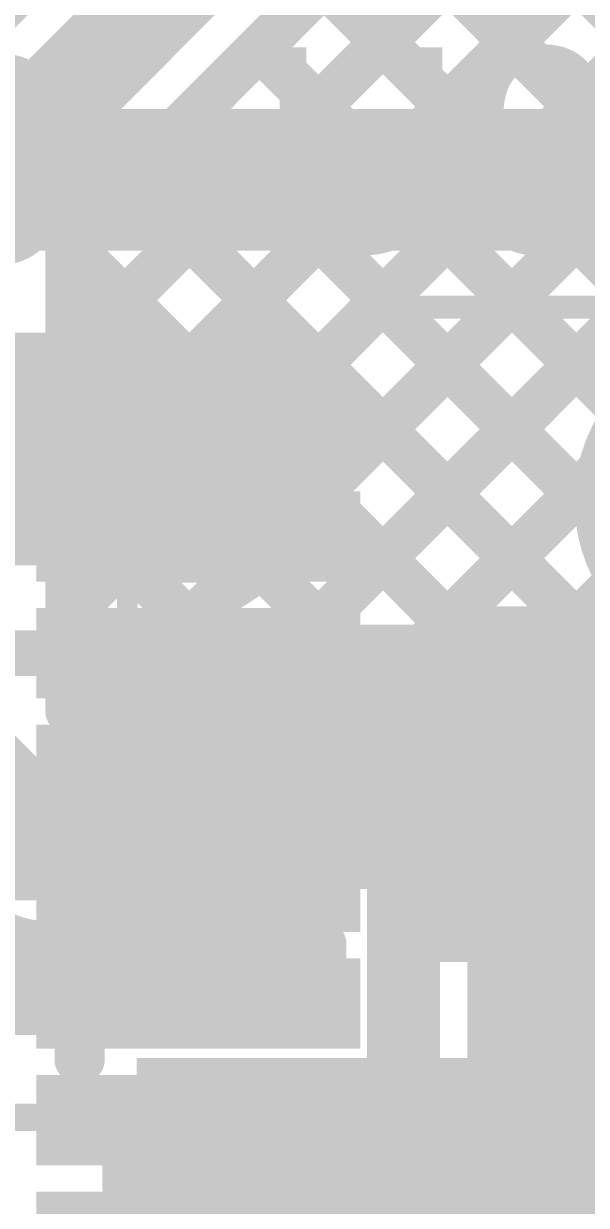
# Model space of a CAD drawing. Header units: millimetres. Extents: x -0.26 to 2.84, y -0.09 to 2.43.
# Drawn here: x 1.7162 to 1.8396, y 0.6937 to 0.9527 of the extents above; entities that cross this region are included whole.
import ezdxf

# ---------------------------------------------------------------- set-up
doc = ezdxf.new("R2010")
doc.units = ezdxf.units.MM
doc.header["$MEASUREMENT"] = 0
for name, color, linetype in [('BottomLayer', 5, 'Continuous'), ('BottomOverlay', 54, 'Continuous'), ('BottomPaste', 16, 'Continuous'), ('BottomSolder', 6, 'Continuous'), ('TopLayer', 1, 'Continuous'), ('TopOverlay', 2, 'Continuous'), ('TopPaste', 8, 'Continuous'), ('TopSolder', 216, 'Continuous')]:
    doc.layers.add(name, color=color, linetype=linetype)
doc.styles.add('Arial', font='', dxfattribs={"height": 0.2})
doc.styles.get('Arial').set_extended_font_data('Arial')

# ---------------------------------------------------------------- blocks, each defined once
blk = doc.blocks.new('R__0603_B_19')
at = {"layer": 'BottomLayer'}
for points in [[(-0.045, -0.0175), (-0.045, 0.0175), (-0.015, 0.0175), (-0.015, -0.0175)], [(0.015, -0.0175), (0.015, 0.0175), (0.045, 0.0175), (0.045, -0.0175)]]:
    blk.add_hatch(color=5, dxfattribs=at).paths.add_polyline_path(points)
at = {"layer": 'BottomPaste'}
for points in [[(-0.045, -0.0175), (-0.045, 0.0175), (-0.015, 0.0175), (-0.015, -0.0175)], [(0.015, -0.0175), (0.015, 0.0175), (0.045, 0.0175), (0.045, -0.0175)]]:
    blk.add_hatch(color=16, dxfattribs=at).paths.add_polyline_path(points)
at = {"layer": 'BottomSolder'}
for points in [[(-0.049, -0.0215), (-0.049, 0.0215), (-0.011, 0.0215), (-0.011, -0.0215)], [(0.011, -0.0215), (0.011, 0.0215), (0.049, 0.0215), (0.049, -0.0215)]]:
    blk.add_hatch(color=6, dxfattribs=at).paths.add_polyline_path(points)
at = {"layer": 'BottomOverlay', "const_width": 0.005}
for points in [[(0.048, 0.021), (-0.048, 0.021)], [(-0.048, -0.021), (-0.048, 0.021)], [(0.048, -0.021), (0.048, 0.021)], [(0.048, -0.021), (-0.048, -0.021)]]:
    blk.add_lwpolyline(points, dxfattribs=at)
at = {"layer": 'BottomOverlay', "const_width": 0.0025}
for points in [[(-0.04925, 0.021, 1), (-0.04675, 0.021, 1)], [(-0.04925, 0.021, 1), (-0.04675, 0.021, 1)], [(0.04675, 0.021, 1), (0.04925, 0.021, 1)], [(0.04675, 0.021, 1), (0.04925, 0.021, 1)], [(-0.04925, -0.021, 1), (-0.04675, -0.021, 1)], [(-0.04925, -0.021, 1), (-0.04675, -0.021, 1)], [(0.04675, -0.021, 1), (0.04925, -0.021, 1)], [(0.04675, -0.021, 1), (0.04925, -0.021, 1)]]:
    blk.add_lwpolyline(points, format="xyb", close=True, dxfattribs=at)
blk = doc.blocks.new('28_HTSSOP_69')
at = {"layer": 'TopLayer'}
for points in [[(-0.14173, 0.17224), (-0.07874, 0.17224), (-0.07874, 0.16043), (-0.14173, 0.16043)], [(-0.14173, 0.14665), (-0.07874, 0.14665), (-0.07874, 0.13484), (-0.14173, 0.13484)], [(-0.14173, 0.12106), (-0.07874, 0.12106), (-0.07874, 0.10925), (-0.14173, 0.10925)], [(-0.04724, 0.12146), (0.04724, 0.12146), (0.04724, -0.12146), (-0.04724, -0.12146)], [(-0.14173, 0.09547), (-0.07874, 0.09547), (-0.07874, 0.08366), (-0.14173, 0.08366)], [(-0.14173, 0.06988), (-0.07874, 0.06988), (-0.07874, 0.05807), (-0.14173, 0.05807)], [(-0.14173, 0.04429), (-0.07874, 0.04429), (-0.07874, 0.03248), (-0.14173, 0.03248)], [(-0.14173, 0.0187), (-0.07874, 0.0187), (-0.07874, 0.00689), (-0.14173, 0.00689)]]:
    blk.add_hatch(color=1, dxfattribs=at).paths.add_polyline_path(points)
at = {"layer": 'TopPaste'}
for points in [[(-0.14173, 0.17224), (-0.07874, 0.17224), (-0.07874, 0.16043), (-0.14173, 0.16043)], [(-0.14173, 0.14665), (-0.07874, 0.14665), (-0.07874, 0.13484), (-0.14173, 0.13484)], [(-0.14173, 0.12106), (-0.07874, 0.12106), (-0.07874, 0.10925), (-0.14173, 0.10925)], [(-0.04724, 0.12146), (0.04724, 0.12146), (0.04724, -0.12146), (-0.04724, -0.12146)], [(-0.14173, 0.09547), (-0.07874, 0.09547), (-0.07874, 0.08366), (-0.14173, 0.08366)], [(-0.14173, 0.06988), (-0.07874, 0.06988), (-0.07874, 0.05807), (-0.14173, 0.05807)], [(-0.14173, 0.04429), (-0.07874, 0.04429), (-0.07874, 0.03248), (-0.14173, 0.03248)], [(-0.14173, 0.0187), (-0.07874, 0.0187), (-0.07874, 0.00689), (-0.14173, 0.00689)]]:
    blk.add_hatch(color=8, dxfattribs=at).paths.add_polyline_path(points)
at = {"layer": 'TopSolder'}
for points in [[(-0.14573, 0.17624), (-0.07474, 0.17624), (-0.07474, 0.15643), (-0.14573, 0.15643)], [(-0.14573, 0.15065), (-0.07474, 0.15065), (-0.07474, 0.13084), (-0.14573, 0.13084)], [(-0.14573, 0.12506), (-0.07474, 0.12506), (-0.07474, 0.10525), (-0.14573, 0.10525)], [(-0.05124, 0.12546), (0.05124, 0.12546), (0.05124, -0.12546), (-0.05124, -0.12546)], [(-0.14573, 0.09947), (-0.07474, 0.09947), (-0.07474, 0.07966), (-0.14573, 0.07966)], [(-0.14573, 0.07388), (-0.07474, 0.07388), (-0.07474, 0.05407), (-0.14573, 0.05407)], [(-0.14573, 0.04829), (-0.07474, 0.04829), (-0.07474, 0.02848), (-0.14573, 0.02848)], [(-0.14573, 0.0227), (-0.07474, 0.0227), (-0.07474, 0.00289), (-0.14573, 0.00289)], [(-0.14573, -0.00289), (-0.07474, -0.00289), (-0.07474, -0.0227), (-0.14573, -0.0227)]]:
    blk.add_hatch(color=216, dxfattribs=at).paths.add_polyline_path(points)
at = {"layer": 'TopOverlay'}
for points, const_width in [([(-0.12953, 0.186, 1), (-0.13847, 0.186, 1)], 0.01), ([(-0.07625, 0.191, 1), (-0.07375, 0.191, 1)], 0.0025), ([(-0.14097, 0.186, 1), (-0.13597, 0.186, 1)], 0.005), ([(-0.13203, 0.186, 1), (-0.12703, 0.186, 1)], 0.005)]:
    blk.add_lwpolyline(points, format="xyb", close=True, dxfattribs=dict(at, const_width=const_width))
at = {"layer": 'TopOverlay', "const_width": 0.005}
blk.add_lwpolyline([(-0.075, 0.191), (0.075, 0.191)], dxfattribs=at)
blk = doc.blocks.new('C__0603_B_111')
at = {"layer": 'BottomLayer'}
for points in [[(-0.015, 0.0175), (-0.015, -0.0175), (-0.045, -0.0175), (-0.045, 0.0175)], [(0.045, 0.0175), (0.045, -0.0175), (0.015, -0.0175), (0.015, 0.0175)]]:
    blk.add_hatch(color=5, dxfattribs=at).paths.add_polyline_path(points)
at = {"layer": 'BottomPaste'}
for points in [[(-0.015, 0.0175), (-0.015, -0.0175), (-0.045, -0.0175), (-0.045, 0.0175)], [(0.045, 0.0175), (0.045, -0.0175), (0.015, -0.0175), (0.015, 0.0175)]]:
    blk.add_hatch(color=16, dxfattribs=at).paths.add_polyline_path(points)
at = {"layer": 'BottomSolder'}
for points in [[(-0.011, 0.0215), (-0.011, -0.0215), (-0.049, -0.0215), (-0.049, 0.0215)], [(0.049, 0.0215), (0.049, -0.0215), (0.011, -0.0215), (0.011, 0.0215)]]:
    blk.add_hatch(color=6, dxfattribs=at).paths.add_polyline_path(points)
at = {"layer": 'BottomOverlay', "const_width": 0.005}
for points in [[(-0.05, 0.023), (-0.016, 0.023)], [(-0.05, 0.023), (-0.05, -0.023)], [(0.016, 0.023), (0.05, 0.023)], [(0.05, 0.023), (0.05, -0.023)], [(-0.05, -0.023), (-0.016, -0.023)], [(0.016, -0.023), (0.05, -0.023)]]:
    blk.add_lwpolyline(points, dxfattribs=at)
at = {"layer": 'BottomOverlay', "const_width": 0.0025}
for points in [[(-0.05125, 0.023, 1), (-0.04875, 0.023, 1)], [(-0.05125, 0.023, 1), (-0.04875, 0.023, 1)], [(-0.01725, 0.023, 1), (-0.01475, 0.023, 1)], [(0.01475, 0.023, 1), (0.01725, 0.023, 1)], [(0.04875, 0.023, 1), (0.05125, 0.023, 1)], [(0.04875, 0.023, 1), (0.05125, 0.023, 1)], [(-0.05125, -0.023, 1), (-0.04875, -0.023, 1)], [(-0.05125, -0.023, 1), (-0.04875, -0.023, 1)], [(-0.01725, -0.023, 1), (-0.01475, -0.023, 1)], [(0.01475, -0.023, 1), (0.01725, -0.023, 1)], [(0.04875, -0.023, 1), (0.05125, -0.023, 1)], [(0.04875, -0.023, 1), (0.05125, -0.023, 1)]]:
    blk.add_lwpolyline(points, format="xyb", close=True, dxfattribs=at)

msp = doc.modelspace()

# ---------------------------------------------------------------- hatches: boundary and pattern name
at = {"layer": 'BottomLayer'}
for points in [[(1.794, 0.749), (1.835, 0.749), (1.835, 0.799), (1.794, 0.799)], [(1.741, 0.68), (1.868, 0.68), (1.868, 0.726), (1.741, 0.726)]]:
    msp.add_hatch(color=5, dxfattribs=at).paths.add_polyline_path(points)
at = {"layer": 'TopLayer'}
for points in [[(1.49, 0.903), (1.962, 0.903), (1.962, 0.934), (1.49, 0.934)], [(1.671, 0.834), (1.787, 0.834), (1.787, 0.885), (1.671, 0.885)], [(1.723, 0.783), (1.831, 0.783), (1.831, 0.821), (1.723, 0.821)], [(1.817, 0.572), (1.912, 0.572), (1.912, 0.784), (1.817, 0.784)]]:
    msp.add_hatch(color=1, dxfattribs=at).paths.add_polyline_path(points)

# ---------------------------------------------------------------- linework, layer by layer
at = {"layer": 'BottomLayer'}
for points, const_width in [([(1.66, 0.91301), (1.81499, 1.068)], 0.022), ([(1.703, 0.915), (1.821, 1.033)], 0.022), ([(1.72957, 0.79839), (1.94197, 1.01079)], 0.01), ([(1.75646, 0.797), (1.97197, 1.01251)], 0.01), ([(1.726, 0.82311), (1.91289, 1.01)], 0.01), ([(1.726, 0.85139), (1.88461, 1.01)], 0.01), ([(1.726, 0.87967), (1.85633, 1.01)], 0.01), ([(1.726, 0.90547), (1.83053, 1.01)], 0.01), ([(1.81038, 0.98985), (2.052, 0.74824)], 0.01), ([(1.79624, 0.97571), (2.052, 0.71995)], 0.01), ([(1.7821, 0.96157), (1.86497, 0.8787)], 0.01), ([(1.76796, 0.94743), (1.84831, 0.86708)], 0.01), ([(1.75381, 0.93329), (1.84214, 0.84496)], 0.01), ([(1.73967, 0.91914), (1.899, 0.75982)], 0.01), ([(1.726, 0.80197), (1.726, 0.90547)], 0.01), ([(1.726, 0.90453), (1.81953, 0.811)], 0.01), ([(1.726, 0.87625), (1.79125, 0.811)], 0.01), ([(1.79875, 0.811), (1.84278, 0.85504)], 0.01), ([(1.726, 0.84796), (1.77696, 0.797)], 0.01), ([(1.82703, 0.811), (1.84694, 0.83091)], 0.01), ([(1.726, 0.81968), (1.74868, 0.797)], 0.01), ([(1.782, 0.811), (1.847, 0.811)], 0.01), ([(1.782, 0.797), (1.782, 0.811)], 0.01), ([(1.726, 0.80197), (1.73097, 0.797)], 0.01), ([(1.70475, 0.79069), (1.72144, 0.774)], 0.022), ([(1.73097, 0.797), (1.782, 0.797)], 0.01), ([(1.813, 0.782), (1.813, 0.78781)], 0.022), ([(1.805, 0.774), (1.813, 0.782)], 0.022), ([(1.72144, 0.774), (1.805, 0.774)], 0.022), ([(1.8085, 0.769), (1.8085, 0.77492)], 0.022), ([(1.8085, 0.769), (1.8125, 0.765)], 0.022), ([(1.6893, 0.77152), (1.72483, 0.736)], 0.01), ([(1.8125, 0.765), (1.815, 0.765)], 0.022), ([(1.69546, 0.736), (1.71234, 0.75288)], 0.01), ([(1.72144, 0.751), (1.782, 0.751)], 0.01), ([(1.72375, 0.736), (1.73875, 0.751)], 0.01), ([(1.73811, 0.751), (1.75111, 0.738)], 0.01), ([(1.75403, 0.738), (1.76703, 0.751)], 0.01), ([(1.76639, 0.751), (1.7794, 0.738)], 0.01), ([(1.782, 0.738), (1.782, 0.751)], 0.01), ([(1.583, 0.736), (1.728, 0.736)], 0.01), ([(1.72483, 0.736), (1.728, 0.73283)], 0.01), ([(1.728, 0.72559), (1.728, 0.736)], 0.01), ([(1.729, 0.738), (1.782, 0.738)], 0.01), ([(1.729, 0.72559), (1.729, 0.738)], 0.01), ([(1.759, 0.67059), (1.759, 0.69559)], 0.01)]:
    msp.add_lwpolyline(points, dxfattribs=dict(at, const_width=const_width))
for points, const_width in [([(1.76546, 0.94743, 1), (1.77046, 0.94743, 1)], 0.005), ([(1.75131, 0.93329, 1), (1.75631, 0.93329, 1)], 0.005), ([(1.73717, 0.91914, 1), (1.74217, 0.91914, 1)], 0.005), ([(1.7235, 0.90547, 1), (1.7285, 0.90547, 1)], 0.005), ([(1.7235, 0.90547, 1), (1.7285, 0.90547, 1)], 0.005), ([(1.7235, 0.90453, 1), (1.7285, 0.90453, 1)], 0.005), ([(1.7235, 0.87967, 1), (1.7285, 0.87967, 1)], 0.005), ([(1.7235, 0.87625, 1), (1.7285, 0.87625, 1)], 0.005), ([(1.84028, 0.85504, 1), (1.84528, 0.85504, 1)], 0.005), ([(1.7235, 0.85139, 1), (1.7285, 0.85139, 1)], 0.005), ([(1.7235, 0.84796, 1), (1.7285, 0.84796, 1)], 0.005), ([(1.83964, 0.84496, 1), (1.84465, 0.84496, 1)], 0.005), ([(1.7235, 0.82311, 1), (1.7285, 0.82311, 1)], 0.005), ([(1.7235, 0.81968, 1), (1.7285, 0.81968, 1)], 0.005), ([(1.7795, 0.811, 1), (1.7845, 0.811, 1)], 0.005), ([(1.7795, 0.811, 1), (1.7845, 0.811, 1)], 0.005), ([(1.78875, 0.811, 1), (1.79375, 0.811, 1)], 0.005), ([(1.79625, 0.811, 1), (1.80125, 0.811, 1)], 0.005), ([(1.81703, 0.811, 1), (1.82203, 0.811, 1)], 0.005), ([(1.82453, 0.811, 1), (1.82953, 0.811, 1)], 0.005), ([(1.7235, 0.80197, 1), (1.7285, 0.80197, 1)], 0.005), ([(1.7235, 0.80197, 1), (1.7285, 0.80197, 1)], 0.005), ([(1.72707, 0.79839, 1), (1.73207, 0.79839, 1)], 0.005), ([(1.72847, 0.797, 1), (1.73347, 0.797, 1)], 0.005), ([(1.72847, 0.797, 1), (1.73347, 0.797, 1)], 0.005), ([(1.74618, 0.797, 1), (1.75118, 0.797, 1)], 0.005), ([(1.75396, 0.797, 1), (1.75896, 0.797, 1)], 0.005), ([(1.77446, 0.797, 1), (1.77946, 0.797, 1)], 0.005), ([(1.7795, 0.797, 1), (1.7845, 0.797, 1)], 0.005), ([(1.7795, 0.797, 1), (1.7845, 0.797, 1)], 0.005), ([(1.8075, 0.78781, 1), (1.8185, 0.78781, 1)], 0.011), ([(1.8075, 0.782, 1), (1.8185, 0.782, 1)], 0.011), ([(1.8075, 0.782, 1), (1.8185, 0.782, 1)], 0.011), ([(1.71594, 0.774, 1), (1.72694, 0.774, 1)], 0.011), ([(1.71594, 0.774, 1), (1.72694, 0.774, 1)], 0.011), ([(1.7995, 0.774, 1), (1.8105, 0.774, 1)], 0.011), ([(1.7995, 0.774, 1), (1.8105, 0.774, 1)], 0.011), ([(1.803, 0.77492, 1), (1.814, 0.77492, 1)], 0.011), ([(1.803, 0.769, 1), (1.814, 0.769, 1)], 0.011), ([(1.803, 0.769, 1), (1.814, 0.769, 1)], 0.011), ([(1.807, 0.765, 1), (1.818, 0.765, 1)], 0.011), ([(1.807, 0.765, 1), (1.818, 0.765, 1)], 0.011), ([(1.8095, 0.765, 1), (1.8205, 0.765, 1)], 0.011), ([(1.70984, 0.75288, 1), (1.71484, 0.75288, 1)], 0.005), ([(1.71894, 0.751, 1), (1.72394, 0.751, 1)], 0.005), ([(1.71894, 0.751, 1), (1.72394, 0.751, 1)], 0.005), ([(1.71894, 0.751, 1), (1.72394, 0.751, 1)], 0.005), ([(1.73561, 0.751, 1), (1.74061, 0.751, 1)], 0.005), ([(1.73625, 0.751, 1), (1.74125, 0.751, 1)], 0.005), ([(1.76389, 0.751, 1), (1.7689, 0.751, 1)], 0.005), ([(1.76453, 0.751, 1), (1.76953, 0.751, 1)], 0.005), ([(1.7795, 0.751, 1), (1.7845, 0.751, 1)], 0.005), ([(1.7795, 0.751, 1), (1.7845, 0.751, 1)], 0.005), ([(1.72125, 0.736, 1), (1.72625, 0.736, 1)], 0.005), ([(1.72233, 0.736, 1), (1.72733, 0.736, 1)], 0.005), ([(1.72233, 0.736, 1), (1.72733, 0.736, 1)], 0.005), ([(1.7255, 0.736, 1), (1.7305, 0.736, 1)], 0.005), ([(1.7255, 0.736, 1), (1.7305, 0.736, 1)], 0.005), ([(1.7265, 0.738, 1), (1.7315, 0.738, 1)], 0.005), ([(1.7265, 0.738, 1), (1.7315, 0.738, 1)], 0.005), ([(1.74861, 0.738, 1), (1.75361, 0.738, 1)], 0.005), ([(1.75153, 0.738, 1), (1.75653, 0.738, 1)], 0.005), ([(1.77689, 0.738, 1), (1.7819, 0.738, 1)], 0.005), ([(1.7795, 0.738, 1), (1.7845, 0.738, 1)], 0.005), ([(1.7795, 0.738, 1), (1.7845, 0.738, 1)], 0.005), ([(1.7255, 0.73283, 1), (1.7305, 0.73283, 1)], 0.005), ([(1.7255, 0.72559, 1), (1.7305, 0.72559, 1)], 0.005), ([(1.7265, 0.72559, 1), (1.7315, 0.72559, 1)], 0.005), ([(1.7565, 0.69559, 1), (1.7615, 0.69559, 1)], 0.005)]:
    msp.add_lwpolyline(points, format="xyb", close=True, dxfattribs=dict(at, const_width=const_width))
at = {"layer": 'BottomLayer', "const_width": 0.01}
for points in [[(1.85137, 0.82537, -1), (1.89663, 0.87063)], [(1.72144, 0.751, -0.198912), (1.70518, 0.75774)], [(1.72144, 0.751, -0.198912), (1.70518, 0.75774)]]:
    msp.add_lwpolyline(points, format="xyb", dxfattribs=at)
at = {"layer": 'TopLayer'}
for points, const_width in [([(1.71303, 0.81472), (1.75453, 0.81472)], 0.01), ([(1.80252, 0.70377), (1.80252, 0.771)], 0.01), ([(1.79802, 0.75586), (1.79802, 0.76823)], 0.01), ([(1.70651, 0.76354), (1.75453, 0.76354)], 0.006), ([(1.79802, 0.75371), (1.80252, 0.7582)], 0.01), ([(1.79802, 0.74564), (1.79802, 0.75586)], 0.01), ([(1.79802, 0.74564), (1.79802, 0.75586)], 0.01), ([(1.79802, 0.74766), (1.80252, 0.74316)], 0.01), ([(1.79802, 0.73027), (1.79802, 0.74564)], 0.01), ([(1.70605, 0.73795), (1.75453, 0.73795)], 0.006), ([(1.79802, 0.72005), (1.79802, 0.73027)], 0.01), ([(1.79802, 0.72005), (1.79802, 0.73027)], 0.01), ([(1.79802, 0.72542), (1.80252, 0.72992)], 0.01), ([(1.79802, 0.70768), (1.79802, 0.72005)], 0.01), ([(1.79802, 0.71937), (1.80252, 0.71488)], 0.01), ([(1.85197, 0.68677), (1.86476, 0.69957)], 0.04), ([(1.704, 0.713), (1.75389, 0.713)], 0.006), ([(1.75389, 0.713), (1.75453, 0.71236)], 0.006), ([(1.79802, 0.70377), (1.79802, 0.70768)], 0.01), ([(1.80102, 0.70377), (1.80102, 0.70768)], 0.01), ([(1.838, 0.6728), (1.85197, 0.68677)], 0.04), ([(1.80752, 0.69957), (1.86476, 0.69957)], 0.01)]:
    msp.add_lwpolyline(points, dxfattribs=dict(at, const_width=const_width))
for points, const_width in [([(1.71053, 0.81472, 1), (1.71553, 0.81472, 1)], 0.005), ([(1.75203, 0.81472, 1), (1.75703, 0.81472, 1)], 0.005), ([(1.80002, 0.771, 1), (1.80502, 0.771, 1)], 0.005), ([(1.79552, 0.76823, 1), (1.80052, 0.76823, 1)], 0.005), ([(1.75303, 0.76354, 1), (1.75603, 0.76354, 1)], 0.003), ([(1.80002, 0.7582, 1), (1.80502, 0.7582, 1)], 0.005), ([(1.79552, 0.75586, 1), (1.80052, 0.75586, 1)], 0.005), ([(1.79552, 0.75586, 1), (1.80052, 0.75586, 1)], 0.005), ([(1.79552, 0.75586, 1), (1.80052, 0.75586, 1)], 0.005), ([(1.79552, 0.75371, 1), (1.80052, 0.75371, 1)], 0.005), ([(1.79552, 0.74766, 1), (1.80052, 0.74766, 1)], 0.005), ([(1.79552, 0.74564, 1), (1.80052, 0.74564, 1)], 0.005), ([(1.79552, 0.74564, 1), (1.80052, 0.74564, 1)], 0.005), ([(1.79552, 0.74564, 1), (1.80052, 0.74564, 1)], 0.005), ([(1.80002, 0.74316, 1), (1.80502, 0.74316, 1)], 0.005), ([(1.75303, 0.73795, 1), (1.75603, 0.73795, 1)], 0.003), ([(1.79552, 0.73027, 1), (1.80052, 0.73027, 1)], 0.005), ([(1.79552, 0.73027, 1), (1.80052, 0.73027, 1)], 0.005), ([(1.79552, 0.73027, 1), (1.80052, 0.73027, 1)], 0.005), ([(1.80002, 0.72992, 1), (1.80502, 0.72992, 1)], 0.005), ([(1.79552, 0.72542, 1), (1.80052, 0.72542, 1)], 0.005), ([(1.79552, 0.72005, 1), (1.80052, 0.72005, 1)], 0.005), ([(1.79552, 0.72005, 1), (1.80052, 0.72005, 1)], 0.005), ([(1.79552, 0.72005, 1), (1.80052, 0.72005, 1)], 0.005), ([(1.79552, 0.71937, 1), (1.80052, 0.71937, 1)], 0.005), ([(1.80002, 0.71488, 1), (1.80502, 0.71488, 1)], 0.005), ([(1.75239, 0.713, 1), (1.75539, 0.713, 1)], 0.003), ([(1.75239, 0.713, 1), (1.75539, 0.713, 1)], 0.003), ([(1.75303, 0.71236, 1), (1.75603, 0.71236, 1)], 0.003), ([(1.79552, 0.70768, 1), (1.80052, 0.70768, 1)], 0.005), ([(1.79552, 0.70768, 1), (1.80052, 0.70768, 1)], 0.005), ([(1.79852, 0.70768, 1), (1.80352, 0.70768, 1)], 0.005), ([(1.79552, 0.70377, 1), (1.80052, 0.70377, 1)], 0.005), ([(1.79852, 0.70377, 1), (1.80352, 0.70377, 1)], 0.005), ([(1.80002, 0.70377, 1), (1.80502, 0.70377, 1)], 0.005), ([(1.84197, 0.68677, 1), (1.86197, 0.68677, 1)], 0.02), ([(1.84197, 0.68677, 1), (1.86197, 0.68677, 1)], 0.02), ([(1.80502, 0.69957, 1), (1.81002, 0.69957, 1)], 0.005)]:
    msp.add_lwpolyline(points, format="xyb", close=True, dxfattribs=dict(at, const_width=const_width))

# ---------------------------------------------------------------- block references
msp.add_blockref('28_HTSSOP_69', (1.86476, 0.69957))
for name, p, rotation in [('R__0603_B_19', (1.815, 0.736), 270), ('C__0603_B_111', (1.759, 0.66559), 90)]:
    msp.add_blockref(name, p, dxfattribs=dict(rotation=rotation))

# ---------------------------------------------------------------- texts
at = {"layer": 'BottomOverlay', "style": 'Arial', "text_generation_flag": 2}
msp.add_text('C44', height=0.045, rotation=270, dxfattribs=at).set_placement((1.72651, 0.72802))
at = {"layer": 'TopOverlay', "style": 'Arial'}
for s, p in [('U9', (1.76751, 0.90251)), ('R20', (1.61302, 0.90051))]:
    msp.add_text(s, height=0.045, dxfattribs=at).set_placement(p)

doc.saveas('drawing.dxf')
